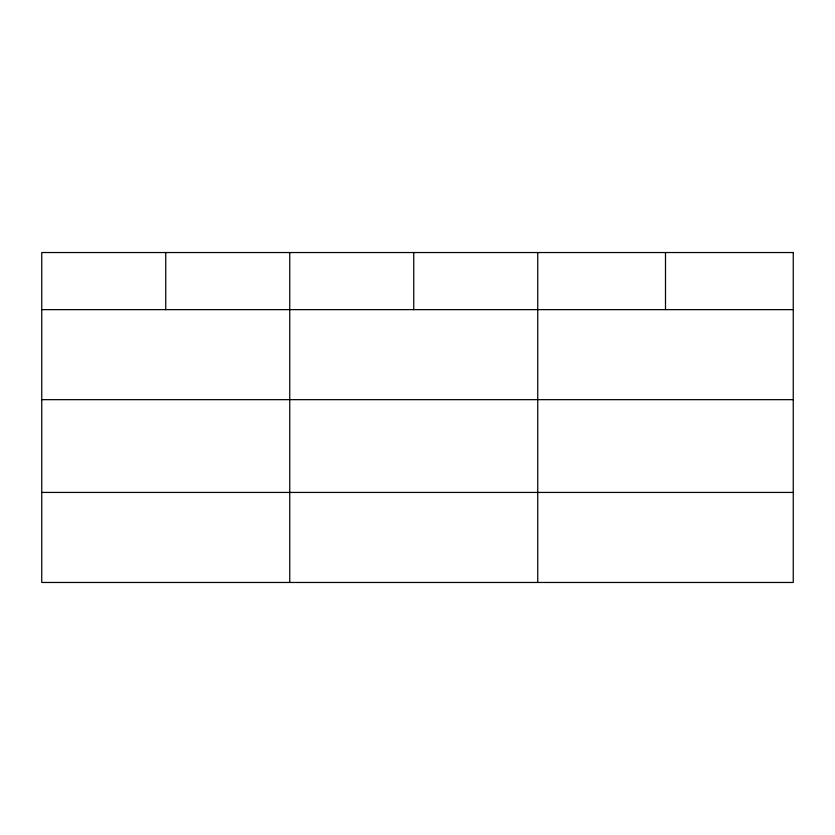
<?xml version="1.0" encoding="UTF-8"?>
<svg xmlns="http://www.w3.org/2000/svg" width="835" height="835" viewBox="0 0 835 835"><rect width="100%" height="100%" fill="white"/><g stroke="black" fill="none" stroke-linecap="round" stroke-linejoin="round"><path stroke-width="1.25" d="M41.75 309.628L793.25 309.628M41.75 399.662L793.25 399.662M41.75 492.431L793.25 492.431M665.495 252.535L665.495 309.628M537.74 252.535L537.74 582.465M413.742 252.535L413.742 309.628M289.745 252.535L289.745 582.465M165.748 252.535L165.748 309.628M793.25 252.535L41.75 252.535L41.75 582.465L793.25 582.465L793.25 252.535"/></g></svg>
